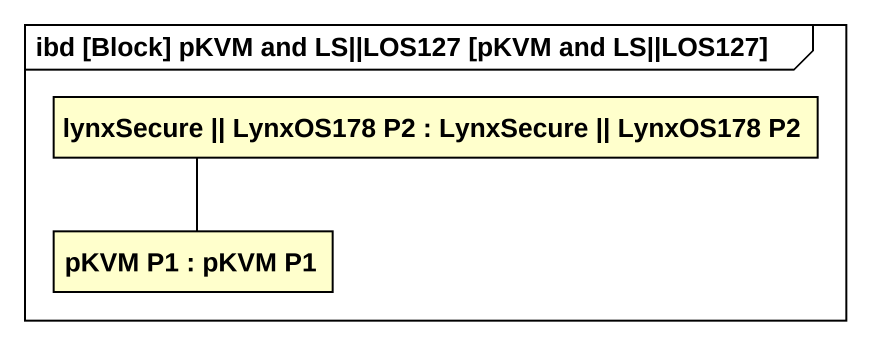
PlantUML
@startuml
mainframe ibd [Block] pKVM and LS||LOS127 [pKVM and LS||LOS127]
rectangle "lynxSecure || LynxOS178 P2 : LynxSecure || LynxOS178 P2" as lynxSecure_LynxOS178_P2
rectangle "pKVM P1 : pKVM P1" as pKVM_P1
lynxSecure_LynxOS178_P2 -left- pKVM_P1
@enduml
